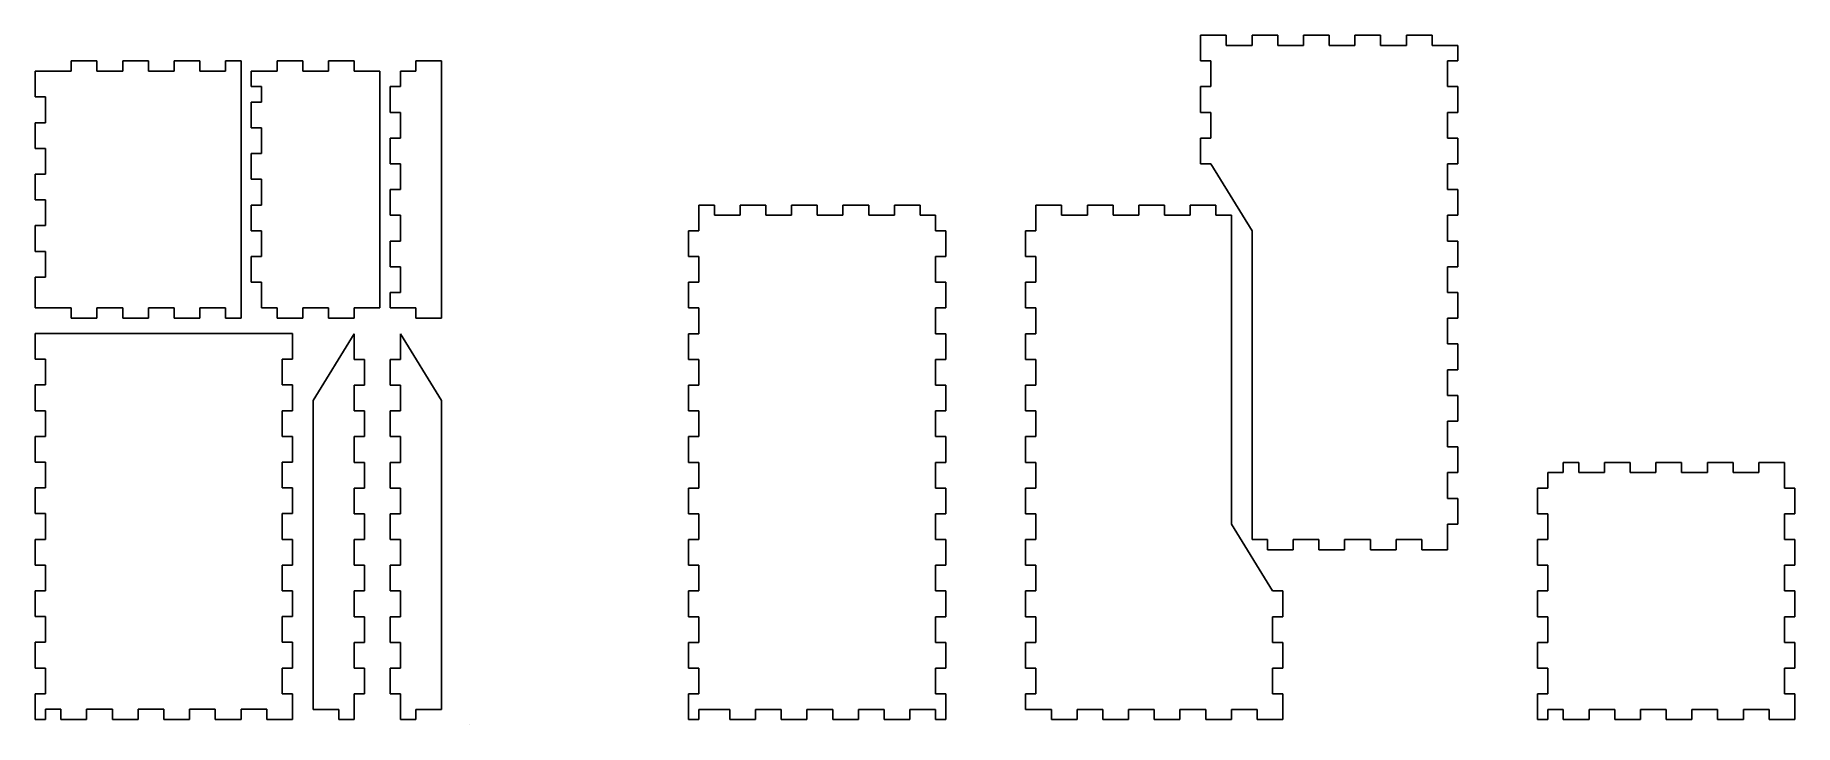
# Model space of a CAD drawing. Header units: millimetres. Extents: x 16 to 700, y 18 to 286.
import ezdxf

# ---------------------------------------------------------------- set-up
doc = ezdxf.new("R2010")
doc.units = ezdxf.units.MM
doc.layers.get('0').update_dxf_attribs({"lineweight": 25, "true_color": 0xffffff})

msp = doc.modelspace()

# ---------------------------------------------------------------- linework, layer by layer
for p, q in [((469, 276), (469, 286)), ((469, 286), (470, 286)), ((470, 286), (479, 286)), ((479, 286), (479, 282)), ((479, 282), (489, 282)), ((489, 282), (489, 286)), ((489, 286), (499, 286)), ((499, 286), (499, 282)), ((499, 282), (509, 282)), ((509, 282), (509, 286)), ((509, 286), (519, 286)), ((519, 286), (519, 282)), ((519, 282), (529, 282)), ((529, 282), (529, 286)), ((529, 286), (539, 286)), ((539, 286), (539, 282)), ((539, 282), (549, 282)), ((549, 282), (549, 286)), ((549, 286), (559, 286)), ((559, 286), (559, 282)), ((559, 282), (569, 282)), ((569, 282), (569, 276)), ((30, 272), (30, 276)), ((30, 276), (40, 276)), ((40, 276), (40, 272)), ((50, 272), (50, 276)), ((50, 276), (60, 276)), ((60, 276), (60, 272)), ((70, 272), (70, 276)), ((70, 276), (80, 276)), ((80, 276), (80, 272)), ((90, 272), (90, 276)), ((90, 276), (96, 276)), ((96, 276), (96, 176)), ((110, 272), (110, 276)), ((110, 276), (120, 276)), ((120, 276), (120, 272)), ((130, 272), (130, 276)), ((130, 276), (140, 276)), ((140, 276), (140, 272)), ((174, 276), (164, 276)), ((164, 276), (164, 272)), ((174, 272), (174, 276)), ((473, 276), (469, 276)), ((473, 266), (473, 276)), ((569, 276), (565, 276)), ((565, 276), (565, 266)), ((20, 272), (16, 272)), ((16, 272), (16, 262)), ((30, 272), (20, 272)), ((40, 272), (50, 272)), ((60, 272), (70, 272)), ((80, 272), (90, 272)), ((100, 272), (110, 272)), ((100, 266), (100, 272)), ((120, 272), (130, 272)), ((140, 272), (150, 272)), ((150, 272), (150, 180)), ((164, 272), (158, 272)), ((158, 272), (158, 266)), ((174, 180), (174, 272)), ((16, 262), (20, 262)), ((20, 262), (20, 252)), ((104, 266), (100, 266)), ((100, 250), (100, 260)), ((100, 260), (104, 260)), ((104, 260), (104, 266)), ((158, 266), (154, 266)), ((154, 266), (154, 256)), ((469, 256), (469, 266)), ((469, 266), (473, 266)), ((565, 266), (569, 266)), ((569, 266), (569, 256)), ((154, 256), (158, 256)), ((158, 256), (158, 246)), ((473, 256), (469, 256)), ((473, 246), (473, 256)), ((569, 256), (565, 256)), ((565, 256), (565, 246)), ((20, 252), (16, 252)), ((16, 252), (16, 242)), ((104, 250), (100, 250)), ((104, 240), (104, 250)), ((16, 242), (20, 242)), ((20, 242), (20, 232)), ((100, 230), (100, 240)), ((100, 240), (104, 240)), ((158, 246), (154, 246)), ((154, 246), (154, 236)), ((469, 236), (469, 246)), ((469, 246), (473, 246)), ((565, 246), (569, 246)), ((569, 246), (569, 236)), ((154, 236), (158, 236)), ((158, 236), (158, 226)), ((473, 236), (469, 236)), ((473, 236), (489, 210)), ((569, 236), (565, 236)), ((565, 236), (565, 226)), ((20, 232), (16, 232)), ((16, 232), (16, 222)), ((104, 230), (100, 230)), ((104, 220), (104, 230)), ((158, 226), (154, 226)), ((154, 226), (154, 216)), ((565, 226), (569, 226)), ((569, 226), (569, 216)), ((16, 222), (20, 222)), ((20, 222), (20, 212)), ((100, 210), (100, 220)), ((100, 220), (104, 220)), ((274, 210), (274, 220)), ((274, 220), (280, 220)), ((280, 220), (280, 216)), ((290, 216), (290, 220)), ((290, 220), (300, 220)), ((300, 220), (300, 216)), ((310, 216), (310, 220)), ((310, 220), (320, 220)), ((320, 220), (320, 216)), ((330, 216), (330, 220)), ((330, 220), (340, 220)), ((340, 220), (340, 216)), ((350, 216), (350, 220)), ((350, 220), (360, 220)), ((360, 220), (360, 216)), ((405, 210), (405, 220)), ((405, 220), (415, 220)), ((415, 220), (415, 216)), ((425, 216), (425, 220)), ((425, 220), (435, 220)), ((435, 220), (435, 216)), ((445, 216), (445, 220)), ((445, 220), (455, 220)), ((455, 220), (455, 216)), ((465, 216), (465, 220)), ((465, 220), (475, 220)), ((475, 220), (475, 216)), ((154, 216), (158, 216)), ((158, 216), (158, 206)), ((280, 216), (290, 216)), ((300, 216), (310, 216)), ((320, 216), (330, 216)), ((340, 216), (350, 216)), ((360, 216), (366, 216)), ((366, 216), (366, 210)), ((415, 216), (425, 216)), ((435, 216), (445, 216)), ((455, 216), (465, 216)), ((475, 216), (481, 216)), ((481, 96), (481, 216)), ((569, 216), (565, 216)), ((565, 216), (565, 206)), ((20, 212), (16, 212)), ((16, 212), (16, 202)), ((104, 210), (100, 210)), ((104, 200), (104, 210)), ((158, 206), (154, 206)), ((154, 206), (154, 196)), ((270, 200), (270, 210)), ((270, 210), (274, 210)), ((366, 210), (370, 210)), ((370, 210), (370, 200)), ((401, 200), (401, 210)), ((401, 210), (405, 210)), ((489, 210), (489, 90)), ((565, 206), (569, 206)), ((569, 206), (569, 196)), ((16, 202), (20, 202)), ((20, 202), (20, 192)), ((100, 190), (100, 200)), ((100, 200), (104, 200)), ((274, 200), (270, 200)), ((274, 190), (274, 200)), ((370, 200), (366, 200)), ((366, 200), (366, 190)), ((405, 200), (401, 200)), ((405, 190), (405, 200)), ((20, 192), (16, 192)), ((16, 192), (16, 180)), ((154, 196), (158, 196)), ((158, 196), (158, 186)), ((569, 196), (565, 196)), ((565, 196), (565, 186)), ((104, 190), (100, 190)), ((104, 180), (104, 190)), ((158, 186), (154, 186)), ((154, 186), (154, 180)), ((270, 180), (270, 190)), ((270, 190), (274, 190)), ((366, 190), (370, 190)), ((370, 190), (370, 180)), ((401, 180), (401, 190)), ((401, 190), (405, 190)), ((565, 186), (569, 186)), ((569, 186), (569, 176)), ((16, 180), (30, 180)), ((30, 180), (30, 176)), ((40, 176), (40, 180)), ((40, 180), (50, 180)), ((50, 180), (50, 176)), ((60, 176), (60, 180)), ((60, 180), (70, 180)), ((70, 180), (70, 176)), ((80, 176), (80, 180)), ((80, 180), (90, 180)), ((90, 180), (90, 176)), ((104, 180), (110, 180)), ((110, 180), (110, 176)), ((120, 176), (120, 180)), ((120, 180), (130, 180)), ((130, 180), (130, 176)), ((140, 176), (140, 180)), ((140, 180), (150, 180)), ((154, 180), (158, 180)), ((164, 180), (158, 180)), ((164, 176), (164, 180)), ((174, 180), (174, 176)), ((274, 180), (270, 180)), ((274, 170), (274, 180)), ((370, 180), (366, 180)), ((366, 180), (366, 170)), ((405, 180), (401, 180)), ((405, 170), (405, 180)), ((30, 176), (40, 176)), ((50, 176), (60, 176)), ((70, 176), (80, 176)), ((90, 176), (96, 176)), ((110, 176), (120, 176)), ((130, 176), (140, 176)), ((174, 176), (164, 176)), ((569, 176), (565, 176)), ((565, 176), (565, 166)), ((16, 170.06), (116, 170.06)), ((16, 170.06), (16, 160.06)), ((116, 160.06), (116, 170.06)), ((124, 144), (140, 170)), ((140, 170), (140, 160)), ((158, 170), (158, 160)), ((174, 144), (158, 170)), ((270, 160), (270, 170)), ((270, 170), (274, 170)), ((366, 170), (370, 170)), ((370, 170), (370, 160)), ((401, 160), (401, 170)), ((401, 170), (405, 170)), ((565, 166), (569, 166)), ((569, 166), (569, 156)), ((16, 160.06), (20, 160.06)), ((20, 160.06), (20, 150.06)), ((112, 150.06), (112, 160.06)), ((112, 160.06), (116, 160.06)), ((140, 160), (144, 160)), ((144, 160), (144, 150)), ((158, 160), (154, 160)), ((154, 160), (154, 150)), ((274, 160), (270, 160)), ((274, 150), (274, 160)), ((370, 160), (366, 160)), ((366, 160), (366, 150)), ((405, 160), (401, 160)), ((405, 150), (405, 160)), ((569, 156), (565, 156)), ((565, 156), (565, 146)), ((20, 150.06), (16, 150.06)), ((16, 150.06), (16, 140.06)), ((116, 150.06), (112, 150.06)), ((116, 140.06), (116, 150.06)), ((124, 140), (124, 144)), ((144, 150), (140, 150)), ((140, 150), (140, 140)), ((154, 150), (158, 150)), ((158, 150), (158, 140)), ((174, 140), (174, 144)), ((270, 140), (270, 150)), ((270, 150), (274, 150)), ((366, 150), (370, 150)), ((370, 150), (370, 140)), ((401, 140), (401, 150)), ((401, 150), (405, 150)), ((565, 146), (569, 146)), ((569, 146), (569, 136)), ((16, 140.06), (20, 140.06)), ((20, 140.06), (20, 130.06)), ((112, 130.06), (112, 140.06)), ((112, 140.06), (116, 140.06)), ((124, 140), (124, 24)), ((140, 140), (144, 140)), ((144, 140), (144, 130)), ((158, 140), (154, 140)), ((154, 140), (154, 130)), ((174, 140), (174, 24)), ((274, 140), (270, 140)), ((274, 130), (274, 140)), ((370, 140), (366, 140)), ((366, 140), (366, 130)), ((405, 140), (401, 140)), ((405, 130), (405, 140)), ((20, 130.06), (16, 130.06)), ((16, 130.06), (16, 120.06)), ((116, 130.06), (112, 130.06)), ((116, 120.06), (116, 130.06)), ((144, 130), (140, 130)), ((140, 130), (140, 120)), ((154, 130), (158, 130)), ((158, 130), (158, 120)), ((270, 120), (270, 130)), ((270, 130), (274, 130)), ((366, 130), (370, 130)), ((370, 130), (370, 120)), ((401, 120), (401, 130)), ((401, 130), (405, 130)), ((569, 136), (565, 136)), ((565, 136), (565, 126)), ((565, 126), (569, 126)), ((569, 126), (569, 116)), ((16, 120.06), (20, 120.06)), ((20, 120.06), (20, 110.06)), ((112, 110.06), (112, 120.06)), ((112, 120.06), (116, 120.06)), ((140, 120), (144, 120)), ((144, 120), (144, 110)), ((158, 120), (154, 120)), ((154, 120), (154, 110)), ((274, 120), (270, 120)), ((274, 110), (274, 120)), ((370, 120), (366, 120)), ((366, 120), (366, 110)), ((405, 120), (401, 120)), ((405, 110), (405, 120)), ((616, 120), (610, 120)), ((610, 120), (610, 116)), ((616, 116), (616, 120)), ((636, 120), (626, 120)), ((626, 120), (626, 116)), ((636, 116), (636, 120)), ((656, 120), (646, 120)), ((646, 120), (646, 116)), ((656, 116), (656, 120)), ((676, 120), (666, 120)), ((666, 120), (666, 116)), ((676, 116), (676, 120)), ((696, 120), (686, 120)), ((686, 120), (686, 116)), ((696, 116), (696, 120)), ((20, 110.06), (16, 110.06)), ((16, 110.06), (16, 100.06)), ((116, 110.06), (112, 110.06)), ((116, 100.06), (116, 110.06)), ((144, 110), (140, 110)), ((140, 110), (140, 100)), ((154, 110), (158, 110)), ((158, 110), (158, 100)), ((270, 100), (270, 110)), ((270, 110), (274, 110)), ((366, 110), (370, 110)), ((370, 110), (370, 100)), ((401, 100), (401, 110)), ((401, 110), (405, 110)), ((569, 116), (565, 116)), ((565, 116), (565, 106)), ((600, 100), (600, 110)), ((600, 110), (604, 110)), ((604, 110), (604, 116)), ((610, 116), (604, 116)), ((626, 116), (616, 116)), ((646, 116), (636, 116)), ((666, 116), (656, 116)), ((686, 116), (676, 116)), ((696, 116), (696, 110)), ((696, 110), (700, 110)), ((700, 110), (700, 100)), ((565, 106), (569, 106)), ((569, 106), (569, 96)), ((16, 100.06), (20, 100.06)), ((20, 100.06), (20, 90.06)), ((112, 90.06), (112, 100.06)), ((112, 100.06), (116, 100.06)), ((140, 100), (144, 100)), ((144, 100), (144, 90)), ((158, 100), (154, 100)), ((154, 100), (154, 90)), ((274, 100), (270, 100)), ((274, 90), (274, 100)), ((370, 100), (366, 100)), ((366, 100), (366, 90)), ((405, 100), (401, 100)), ((405, 90), (405, 100)), ((497, 70), (481, 96)), ((569, 96), (565, 96)), ((565, 96), (565, 86)), ((604, 100), (600, 100)), ((604, 90), (604, 100)), ((700, 100), (696, 100)), ((696, 100), (696, 90)), ((20, 90.06), (16, 90.06)), ((16, 90.06), (16, 80.06)), ((116, 90.06), (112, 90.06)), ((116, 80.06), (116, 90.06)), ((144, 90), (140, 90)), ((140, 90), (140, 80)), ((154, 90), (158, 90)), ((158, 90), (158, 80)), ((270, 80), (270, 90)), ((270, 90), (274, 90)), ((366, 90), (370, 90)), ((370, 90), (370, 80)), ((401, 90), (405, 90)), ((401, 80), (401, 90)), ((495, 90), (489, 90)), ((495, 86), (495, 90)), ((515, 90), (505, 90)), ((505, 90), (505, 86)), ((515, 86), (515, 90)), ((535, 90), (525, 90)), ((525, 90), (525, 86)), ((535, 86), (535, 90)), ((555, 90), (545, 90)), ((545, 90), (545, 86)), ((555, 86), (555, 90)), ((600, 80), (600, 90)), ((600, 90), (604, 90)), ((696, 90), (700, 90)), ((700, 90), (700, 80)), ((505, 86), (495, 86)), ((525, 86), (515, 86)), ((545, 86), (535, 86)), ((565, 86), (555, 86)), ((16, 80.06), (20, 80.06)), ((20, 80.06), (20, 70.06)), ((112, 70.06), (112, 80.06)), ((112, 80.06), (116, 80.06)), ((140, 80), (144, 80)), ((144, 80), (144, 70)), ((158, 80), (154, 80)), ((154, 80), (154, 70)), ((274, 80), (270, 80)), ((274, 70), (274, 80)), ((370, 80), (366, 80)), ((366, 80), (366, 70)), ((405, 80), (401, 80)), ((405, 70), (405, 80)), ((604, 80), (600, 80)), ((604, 70), (604, 80)), ((700, 80), (696, 80)), ((696, 80), (696, 70)), ((20, 70.06), (16, 70.06)), ((16, 70.06), (16, 60.06)), ((116, 70.06), (112, 70.06)), ((116, 60.06), (116, 70.06)), ((144, 70), (140, 70)), ((140, 70), (140, 60)), ((154, 70), (158, 70)), ((158, 70), (158, 60)), ((270, 60), (270, 70)), ((270, 70), (274, 70)), ((366, 70), (370, 70)), ((370, 70), (370, 60)), ((401, 60), (401, 70)), ((401, 70), (405, 70)), ((497, 70), (501, 70)), ((501, 70), (501, 60)), ((600, 60), (600, 70)), ((600, 70), (604, 70)), ((696, 70), (700, 70)), ((700, 70), (700, 60)), ((16, 60.06), (20, 60.06)), ((20, 60.06), (20, 50.06)), ((112, 50.06), (112, 60.06)), ((112, 60.06), (116, 60.06)), ((140, 60), (144, 60)), ((144, 60), (144, 50)), ((158, 60), (154, 60)), ((154, 60), (154, 50)), ((274, 60), (270, 60)), ((274, 50), (274, 60)), ((370, 60), (366, 60)), ((366, 60), (366, 50)), ((405, 60), (401, 60)), ((405, 50), (405, 60)), ((501, 60), (497, 60)), ((497, 60), (497, 50)), ((604, 60), (600, 60)), ((604, 50), (604, 60)), ((700, 60), (696, 60)), ((696, 60), (696, 50)), ((20, 50.06), (16, 50.06)), ((16, 50.06), (16, 40.06)), ((116, 50.06), (112, 50.06)), ((116, 40.06), (116, 50.06)), ((144, 50), (140, 50)), ((140, 50), (140, 40)), ((154, 50), (158, 50)), ((158, 50), (158, 40)), ((270, 40), (270, 50)), ((270, 50), (274, 50)), ((366, 50), (370, 50)), ((370, 50), (370, 40)), ((401, 40), (401, 50)), ((401, 50), (405, 50)), ((497, 50), (501, 50)), ((501, 50), (501, 40)), ((600, 40), (600, 50)), ((600, 50), (604, 50)), ((696, 50), (700, 50)), ((700, 50), (700, 40)), ((16, 40.06), (20, 40.06)), ((20, 40.06), (20, 30.06)), ((112, 30.06), (112, 40.06)), ((112, 40.06), (116, 40.06)), ((140, 40), (144, 40)), ((144, 40), (144, 30)), ((158, 40), (154, 40)), ((154, 40), (154, 30)), ((274, 40), (270, 40)), ((274, 30), (274, 40)), ((370, 40), (366, 40)), ((366, 40), (366, 30)), ((405, 40), (401, 40)), ((405, 30), (405, 40)), ((501, 40), (497, 40)), ((497, 40), (497, 30)), ((604, 40), (600, 40)), ((604, 30), (604, 40)), ((700, 40), (696, 40)), ((696, 40), (696, 30)), ((20, 30.06), (16, 30.06)), ((16, 24.06), (16, 30.06)), ((116, 30.06), (112, 30.06)), ((116, 24.06), (116, 30.06)), ((144, 30), (140, 30)), ((140, 24), (140, 30)), ((154, 30), (158, 30)), ((158, 24), (158, 30)), ((270, 20), (270, 30)), ((270, 30), (274, 30)), ((366, 30), (370, 30)), ((370, 30), (370, 20)), ((401, 24), (401, 30)), ((401, 30), (405, 30)), ((497, 30), (501, 30)), ((501, 30), (501, 20)), ((600, 20), (600, 30)), ((600, 30), (604, 30)), ((696, 30), (700, 30)), ((700, 30), (700, 20)), ((16, 24.06), (16, 20.06)), ((20, 20.06), (20, 24.06)), ((20, 24.06), (26, 24.06)), ((26, 24.06), (26, 20.06)), ((46, 24.06), (36, 24.06)), ((36, 24.06), (36, 20.06)), ((46, 20.06), (46, 24.06)), ((66, 24.06), (56, 24.06)), ((56, 24.06), (56, 20.06)), ((66, 20.06), (66, 24.06)), ((86, 24.06), (76, 24.06)), ((76, 24.06), (76, 20.06)), ((86, 20.06), (86, 24.06)), ((106, 24.06), (96, 24.06)), ((96, 24.06), (96, 20.06)), ((106, 20.06), (106, 24.06)), ((116, 24.06), (116, 20.06)), ((124, 24), (134, 24)), ((134, 24), (134, 20)), ((140, 24), (140, 20)), ((158, 24), (158, 20)), ((174, 24), (164, 24)), ((164, 24), (164, 20)), ((286, 24), (274, 24)), ((274, 24), (274, 20)), ((286, 20), (286, 24)), ((306, 24), (296, 24)), ((296, 24), (296, 20)), ((306, 20), (306, 24)), ((326, 24), (316, 24)), ((316, 24), (316, 20)), ((326, 20), (326, 24)), ((346, 24), (336, 24)), ((336, 24), (336, 20)), ((346, 20), (346, 24)), ((366, 24), (356, 24)), ((356, 24), (356, 20)), ((366, 20), (366, 24)), ((411, 24), (401, 24)), ((411, 20), (411, 24)), ((431, 24), (421, 24)), ((421, 24), (421, 20)), ((431, 20), (431, 24)), ((451, 24), (441, 24)), ((441, 24), (441, 20)), ((451, 20), (451, 24)), ((471, 24), (461, 24)), ((461, 24), (461, 20)), ((471, 20), (471, 24)), ((491, 24), (481, 24)), ((481, 24), (481, 20)), ((491, 20), (491, 24)), ((610, 24), (604, 24)), ((604, 24), (604, 20)), ((610, 20), (610, 24)), ((630, 24), (620, 24)), ((620, 24), (620, 20)), ((630, 20), (630, 24)), ((650, 24), (640, 24)), ((640, 24), (640, 20)), ((650, 20), (650, 24)), ((670, 24), (660, 24)), ((660, 24), (660, 20)), ((670, 20), (670, 24)), ((690, 24), (680, 24)), ((680, 24), (680, 20)), ((690, 20), (690, 24)), ((16, 20.06), (20, 20.06)), ((26, 20.06), (36, 20.06)), ((56, 20.06), (46, 20.06)), ((76, 20.06), (66, 20.06)), ((96, 20.06), (86, 20.06)), ((116, 20.06), (106, 20.06)), ((134, 20), (140, 20)), ((164, 20), (158, 20)), ((185, 18), (185, 18)), ((270, 20), (274, 20)), ((296, 20), (286, 20)), ((316, 20), (306, 20)), ((336, 20), (326, 20)), ((356, 20), (346, 20)), ((370, 20), (366, 20)), ((421, 20), (411, 20)), ((441, 20), (431, 20)), ((461, 20), (451, 20)), ((481, 20), (471, 20)), ((500, 20), (491, 20)), ((501, 20), (500, 20)), ((604, 20), (600, 20)), ((620, 20), (610, 20)), ((640, 20), (630, 20)), ((660, 20), (650, 20)), ((680, 20), (670, 20)), ((700, 20), (690, 20))]:
    msp.add_line(p, q)

doc.saveas('drawing.dxf')
